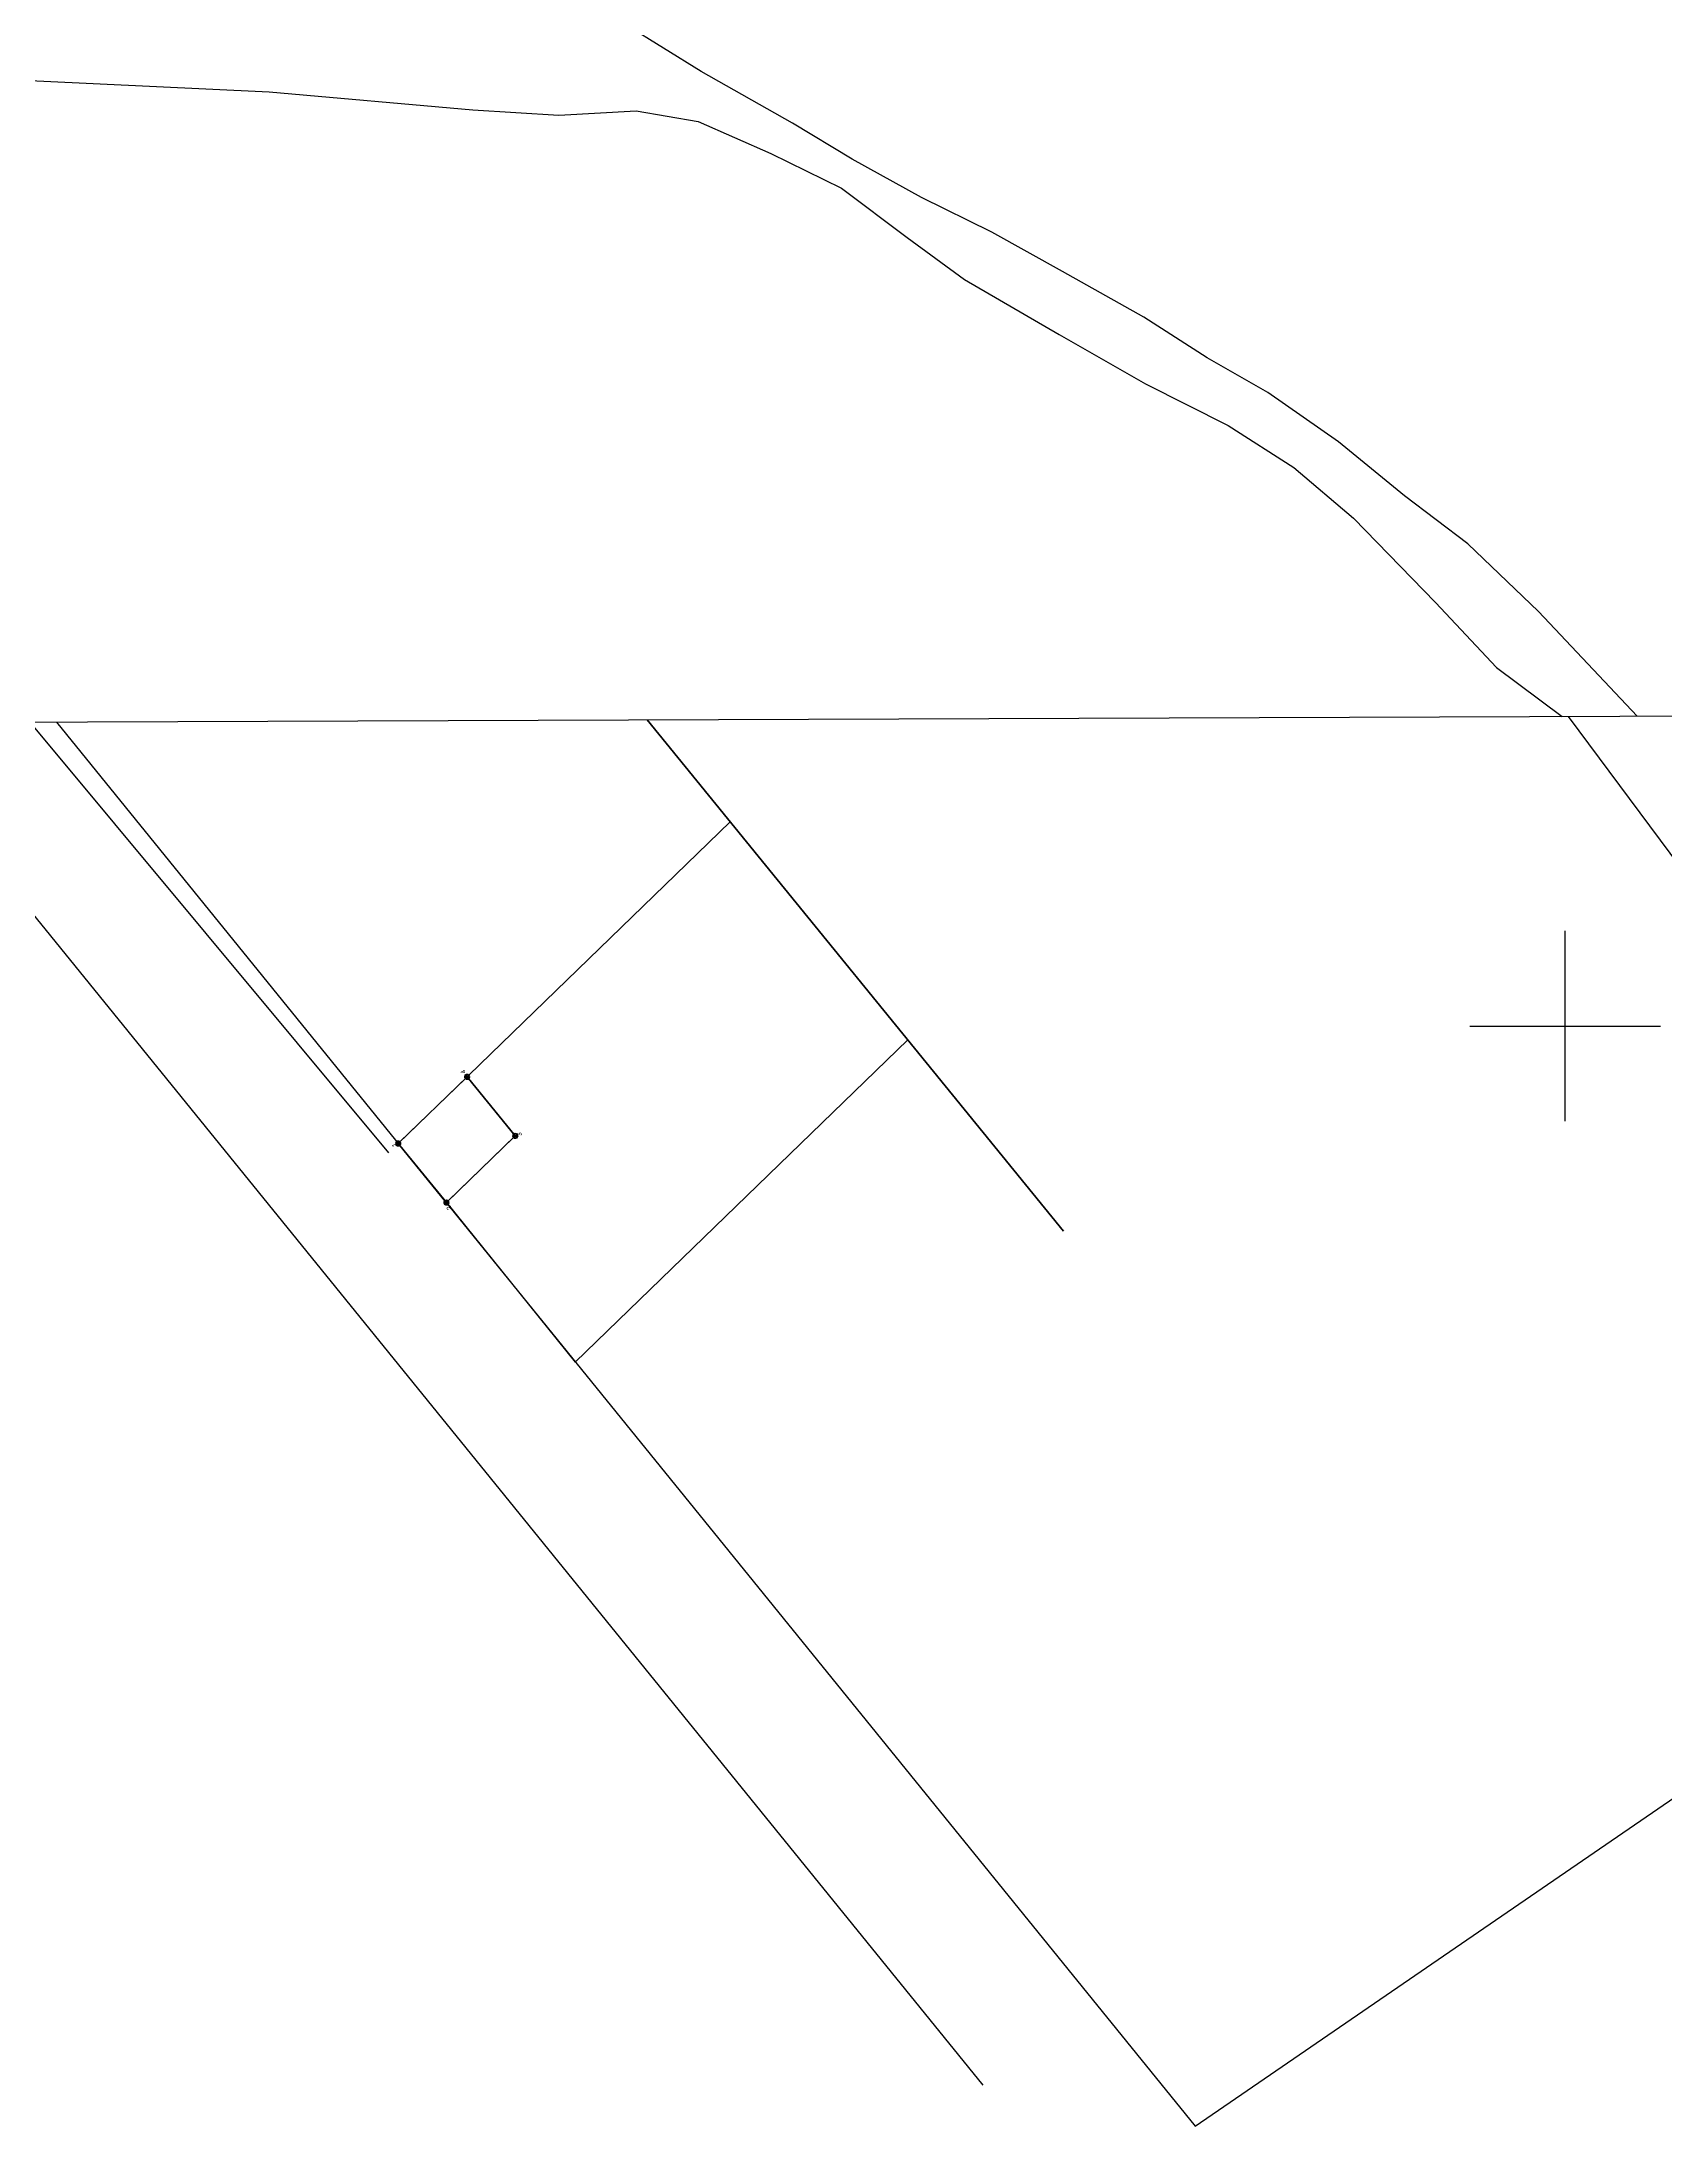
# Model space of a CAD drawing. Header units: millimetres. Extents: x 553705 to 560987, y 1303667 to 1309938.
# Drawn here: x 554704.1 to 555044.7, y 1305012.1 to 1305449.6 of the extents above; entities that cross this region are included whole.
import ezdxf
from ezdxf.enums import TextEntityAlignment as Align

# ---------------------------------------------------------------- set-up
doc = ezdxf.new("R2010")
doc.units = ezdxf.units.MM
doc.header["$PDMODE"] = 35
doc.header["$PDSIZE"] = 0.5
for name, color, linetype in [('2', 7, 'Continuous'), ('42', 7, 'Continuous'), ('43', 7, 'Continuous'), ('CVL_CUADCON_LIN', 8, 'Continuous')]:
    doc.layers.add(name, color=color, linetype=linetype)
doc.styles.get("Standard").update_dxf_attribs({"font": 'TCCM____.TTF'})

# ---------------------------------------------------------------- blocks, each defined once
blk = doc.blocks.new('COORD')
at = {"layer": '42', "color": 2, "linetype": 'Continuous'}
for p, q in [((0, -2), (0, 2)), ((-2, 0), (2, 0))]:
    blk.add_line(p, q, dxfattribs=at)
blk = doc.blocks.new('COORD$')
at = {"layer": '42', "color": 2, "linetype": 'Continuous'}
blk.add_blockref('COORD', (0, 0), dxfattribs=at)

msp = doc.modelspace()

# ---------------------------------------------------------------- linework, layer by layer
at = {"color": 1, "lineweight": 40}
for points in [[(554918.477, 1305200.008), (554831.132, 1305307.239)], [(554848.536, 1305285.872), (554793.714, 1305232.711)], [(554885.786, 1305240.142), (554816.028, 1305172.497)], [(554792.996, 1305232.015), (554779.284, 1305218.719)], [(554803.144, 1305220.346), (554793.671, 1305231.976)], [(554789.389, 1305206.314), (554803.101, 1305219.61)], [(554779.241, 1305217.983), (554788.714, 1305206.353)]]:
    msp.add_lwpolyline(points, dxfattribs=at)
for centre in [(554793.355, 1305232.363), (554778.925, 1305218.371), (554803.46, 1305219.958), (554789.03, 1305205.965)]:
    msp.add_circle(centre, 0.5, dxfattribs=at)
at = {"color": 1}
for p in [(554793.355, 1305232.363), (554778.925, 1305218.371), (554803.46, 1305219.958), (554789.03, 1305205.965)]:
    msp.add_point(p, dxfattribs=at)
at = {"layer": '2', "color": 1, "linetype": 'Continuous'}
for p, q in [((554669.672, 1305306.637), (554901.556, 1305020.79)), ((554707.271, 1305306.777), (554946.073, 1305012.146)), ((554946.073, 1305012.146), (555145.737, 1305149.222))]:
    msp.add_line(p, q, dxfattribs=at)
for points in [[(555038.801, 1305308.014), (555018.059, 1305330.027), (555003.224, 1305344.174), (554989.943, 1305354.259), (554976.145, 1305365.613), (554961.339, 1305375.941), (554948.586, 1305383.229), (554935.316, 1305391.787), (554918.23, 1305401.333), (554903.438, 1305409.624), (554888.653, 1305416.897), (554874.117, 1305424.935), (554861.617, 1305432.479), (554842.489, 1305443.284), (554826.67, 1305453.095), (554812.885, 1305462.667), (554798.594, 1305471.98), (554783.024, 1305482.557), (554774.841, 1305490.134), (554763.047, 1305505.324)], [(554584.917, 1305446.929), (554751.846, 1305439.03), (554794.543, 1305435.28), (554812.585, 1305434.144), (554828.834, 1305435.032), (554841.803, 1305432.838), (554857.092, 1305426.079), (554871.876, 1305418.806), (554885.667, 1305408.471), (554897.669, 1305399.649), (554917.564, 1305388.087), (554935.672, 1305377.784), (554953.008, 1305369.003), (554966.787, 1305360.195), (554979.31, 1305349.595), (554996.456, 1305331.9), (555009.255, 1305318.246), (555023.054, 1305307.955)], [(555145.737, 1305149.222), (555114.542, 1305182.589), (555099.473, 1305195.718), (555087.144, 1305218.265), (555071.489, 1305244.604), (555024.363, 1305307.96)]]:
    msp.add_lwpolyline(points, dxfattribs=at)
at = {"layer": '43', "color": 1, "linetype": 'Continuous'}
msp.add_lwpolyline([(553889.178, 1309911.573), (560693.97, 1309937.04), (560711.708, 1305329.172), (553905.872, 1305303.788), (553889.178, 1309911.573)], dxfattribs=at)
at = {"layer": 'CVL_CUADCON_LIN', "color": 1, "ltscale": 0.5, "flags": 128}
for points in [[(554584.917, 1305446.929), (554776.868, 1305216.376)], [(554778.925, 1305218.371), (554789.03, 1305205.965)], [(554789.03, 1305205.965), (554816.028, 1305172.497)]]:
    msp.add_lwpolyline(points, dxfattribs=at)
msp.add_lwpolyline([(554778.925, 1305218.371), (554789.03, 1305205.965), (554803.46, 1305219.958), (554793.355, 1305232.363)], close=True, dxfattribs=at)

# ---------------------------------------------------------------- block references
at = {"layer": '42', "color": 1, "linetype": 'Continuous', "xscale": 10, "yscale": 10}
msp.add_blockref('COORD$', (555023.645, 1305243.022), dxfattribs=at)

# ---------------------------------------------------------------- texts
at = {"color": 1}
msp.add_text('4', height=1, rotation=114.16454, dxfattribs=at).set_placement((554793.414, 1305233.362), align=Align.BOTTOM_LEFT)
msp.add_text('3', height=1, rotation=114.16454, dxfattribs=at).set_placement((554804.458, 1305219.899), align=Align.MIDDLE_LEFT)
msp.add_text('1', height=1, rotation=114.16454, dxfattribs=at).set_placement((554777.927, 1305218.429), align=Align.MIDDLE_RIGHT)
msp.add_text('2', height=1, rotation=114.16454, dxfattribs=at).set_placement((554788.972, 1305204.967), align=Align.TOP_RIGHT)

doc.saveas('drawing.dxf')
